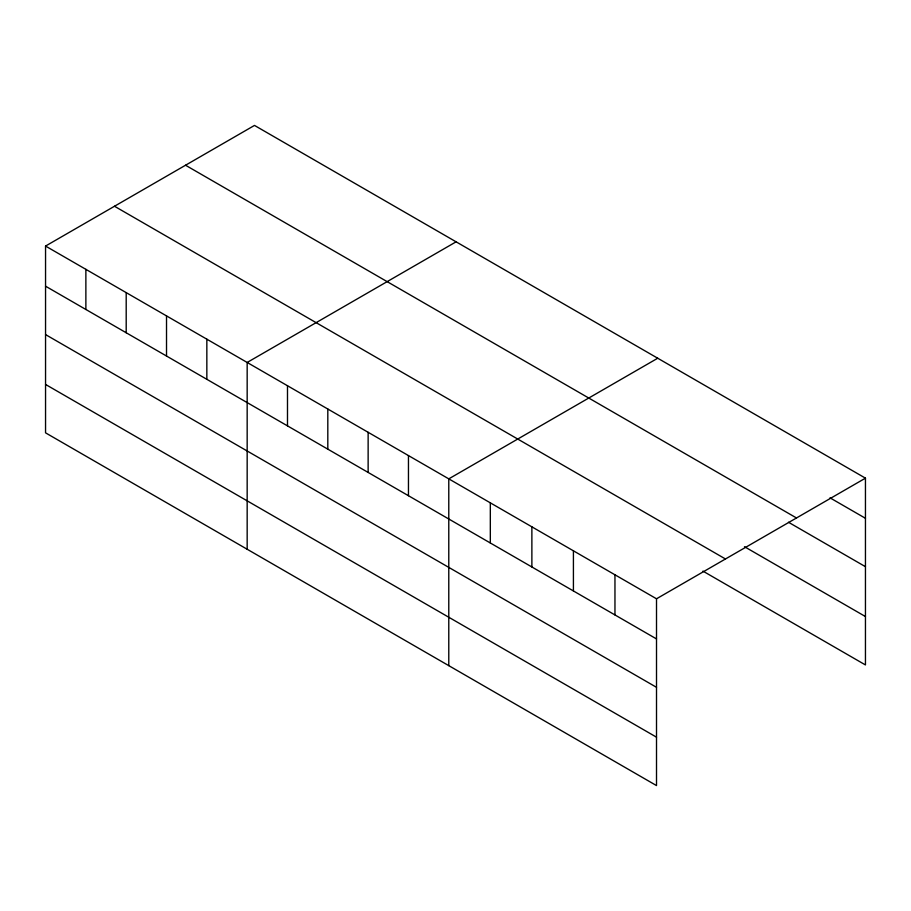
<?xml version="1.0" encoding="UTF-8"?>
<svg xmlns="http://www.w3.org/2000/svg" width="911" height="911" viewBox="0 0 911 911"><rect width="100%" height="100%" fill="white"/><g stroke="black" fill="none" stroke-linecap="round" stroke-linejoin="round"><path stroke-width="1.37" d="M656.512 687.315L656.512 598.789L45.55 246.061L45.55 432.839L656.512 785.578L656.512 687.315L45.55 334.588M702.939 571.117L865.45 664.939L865.45 478.161L254.488 125.422L45.55 246.061M456.104 241.825L247.166 362.464L247.166 549.242M657.719 358.228L448.781 478.867L448.781 665.645M656.512 598.789L865.45 478.161M830.012 497.839L865.45 518.291M185.537 165.233L796.499 517.972M788.47 522.242L865.45 566.688M744.481 546.702L865.45 616.553M114.501 206.25L725.463 558.978M45.55 286.191L656.512 638.93M45.55 384.442L656.512 737.181M614.959 574.807L614.959 614.936M573.418 550.825L573.418 590.954M531.876 526.831L531.876 566.972M490.323 502.849L490.323 542.979M408.458 455.58L408.458 495.721M368.135 432.304L368.135 472.433M327.812 409.016L327.812 449.157M287.489 385.74L287.489 425.87M206.843 339.177L206.843 379.318M166.519 315.901L166.519 356.03M126.196 292.625L126.196 332.754M85.873 269.337L85.873 309.478"/></g></svg>
